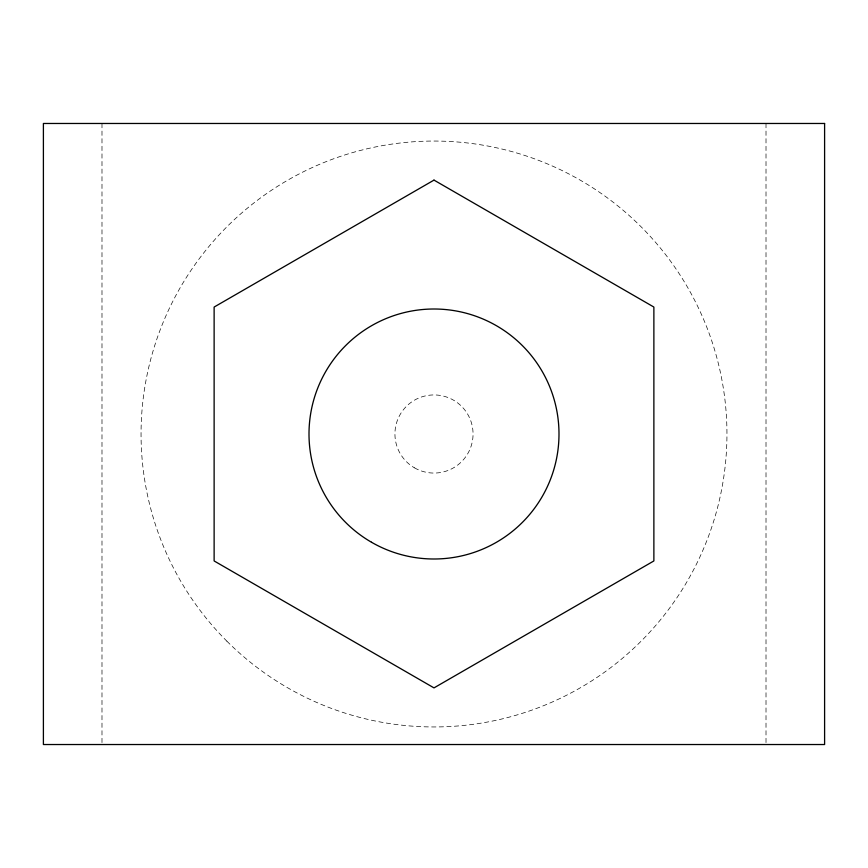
<?xml version="1.0" encoding="UTF-8"?>
<svg xmlns="http://www.w3.org/2000/svg" width="868" height="868" viewBox="0 0 868 868"><rect width="100%" height="100%" fill="white"/><g stroke="black" fill="none" stroke-linecap="round" stroke-linejoin="round"><path stroke-width="0.65" stroke-dasharray="4.34 3.25" d="M766.01 123.473L766.01 743.171M101.99 123.473L101.99 743.171M414.47 467.83A39.06 39.06 0 0 0 473.06 434A39.06 39.06 0 0 0 414.47 400.17A39.06 39.06 0 0 0 414.47 467.83M226.852 641.148A292.95 292.95 0 0 0 716.968 509.82A292.95 292.95 0 0 0 358.18 151.032A292.95 292.95 0 0 0 226.852 641.148"/><path stroke-width="1.3" d="M434 180.11L214.125 307.055L214.125 560.945L434 687.89L653.875 560.945L653.875 307.055L434 180.11M824.6 123.473L43.4 123.473L43.4 744.527L824.6 744.527L824.6 123.473M371.504 542.25A124.992 124.992 0 0 0 558.992 434A124.992 124.992 0 0 0 371.504 325.75A124.992 124.992 0 0 0 371.504 542.25"/></g></svg>
